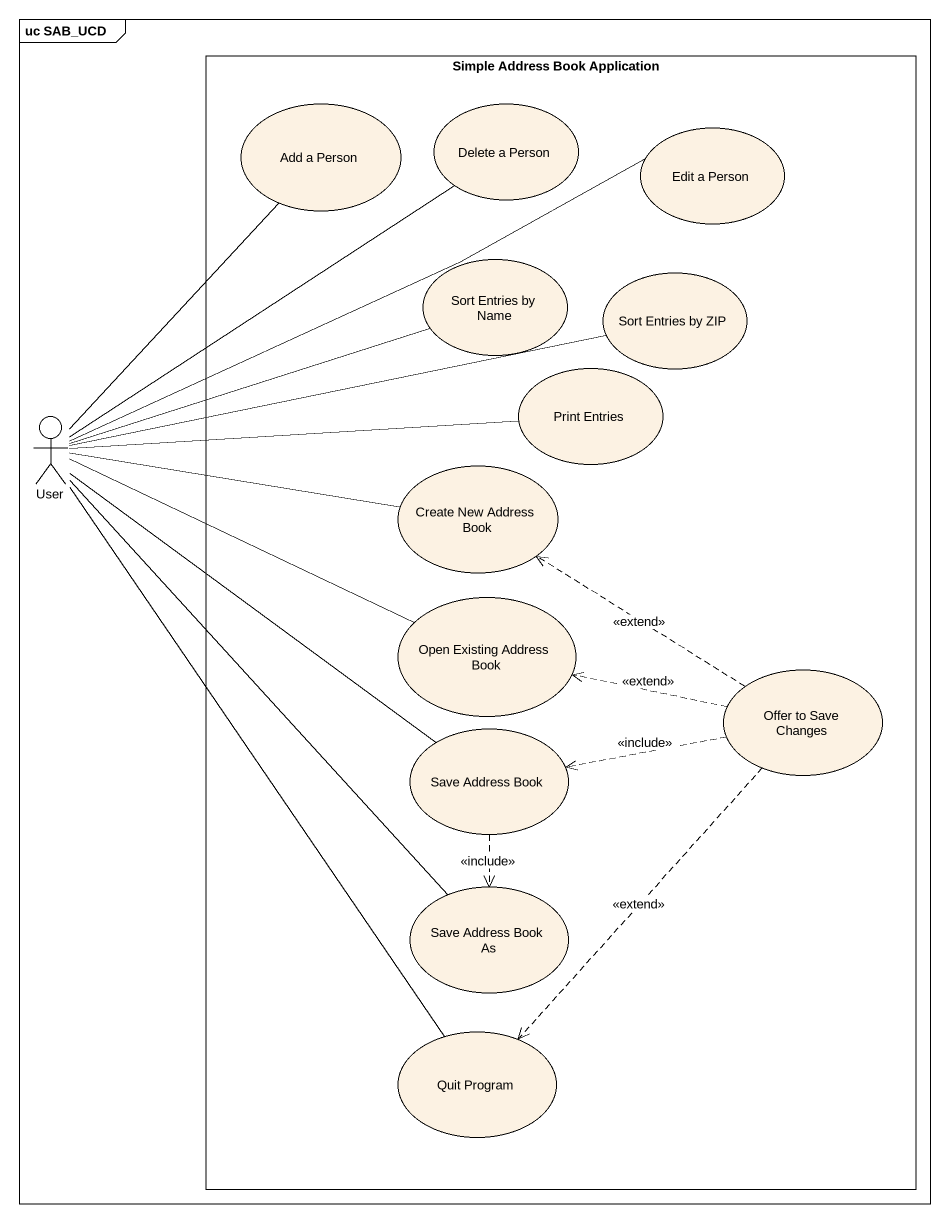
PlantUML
@startuml
mainframe uc SAB_UCD
rectangle "Simple Address Book Application" as Simple_Address_Book {
  usecase "Add a Person" as Add_a_Person
  usecase "Delete a Person" as Delete_a_Person
  usecase "Edit a Person" as Edit_a_Person
  usecase "Sort Entries by Name" as Sort_Entries_by_Name
  usecase "Sort Entries by ZIP" as Sort_Entries_by_ZIP
  usecase "Print Entries" as Print_Entries
  usecase "Create New Address Book" as Create_New_Address_Book
  usecase "Open Existing Address Book" as Open_Existing_Address_Book
  usecase "Offer to Save Changes" as Offer_to_Save_Changes
  usecase "Save Address Book" as Save_Address_Book
  usecase "Save Address Book As" as Save_Address_Book_As
  usecase "Quit Program" as Quit_Program
}
actor User
User -up- Add_a_Person
User -up- Delete_a_Person
User -right- Edit_a_Person
User -right- Sort_Entries_by_Name
User -right- Sort_Entries_by_ZIP
User -right- Print_Entries
User -right- Create_New_Address_Book
User -right- Open_Existing_Address_Book
User -- Save_Address_Book
User -- Save_Address_Book_As
User -- Quit_Program
Offer_to_Save_Changes .up.> Create_New_Address_Book : <<extend>>
Offer_to_Save_Changes .left.> Open_Existing_Address_Book : <<extend>>
Offer_to_Save_Changes .left.> Save_Address_Book : <<include>>
Offer_to_Save_Changes ..> Quit_Program : <<extend>>
Save_Address_Book ..> Save_Address_Book_As : <<include>>
@enduml
